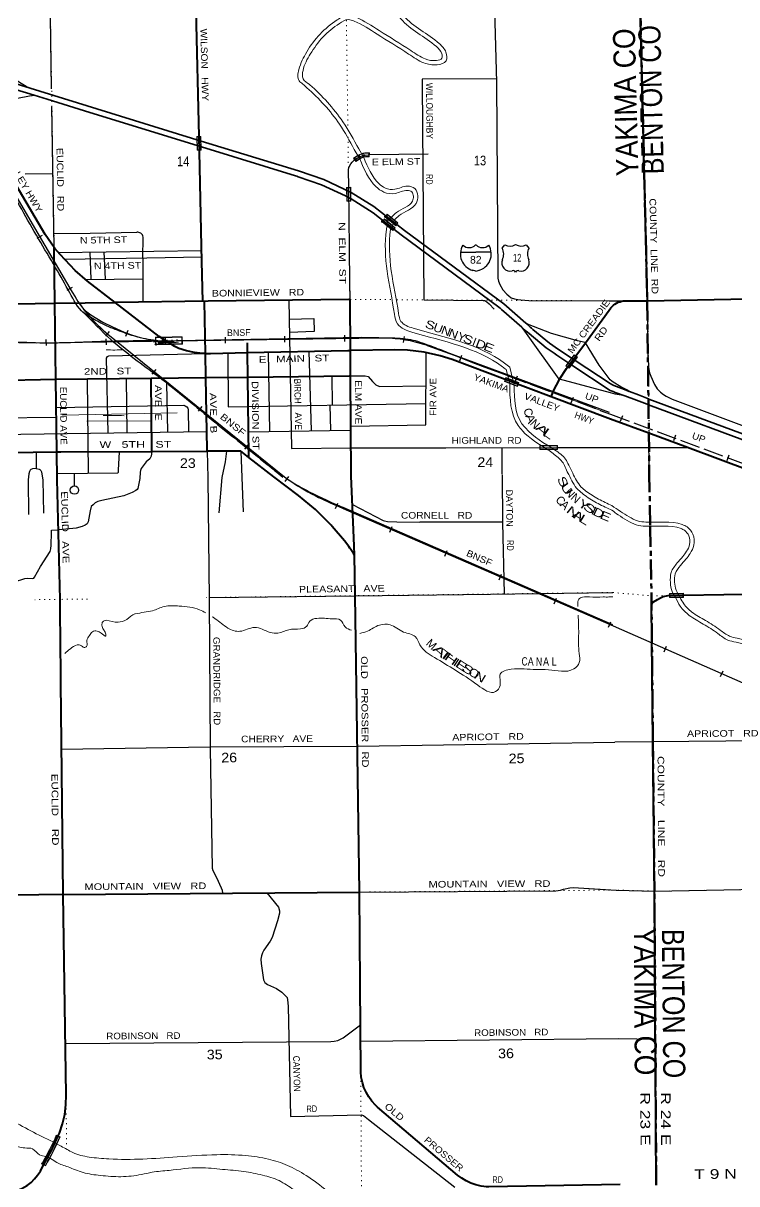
# Model space of a CAD drawing. Header units: feet. Extents: x 245918 to 509309, y -547785 to -360805.
# Drawn here: x 274726 to 287641, y -468911 to -447897 of the extents above; entities that cross this region are included whole.
import ezdxf
from ezdxf.enums import TextEntityAlignment as Align

# ---------------------------------------------------------------- set-up
doc = ezdxf.new("R2010")
doc.units = ezdxf.units.FT
doc.header["$LTSCALE"] = 60
doc.header["$PDMODE"] = 32
doc.header["$PDSIZE"] = 30
for name, pattern in [('DOTTED', [1.5, 0.3, -1.2]), ('LONG_DASH_SHORT_DASH', [9.9, 6, -1.2, 1.5, -1.2]), ('LONG_DASHED', [7.5, 6, -1.5])]:
    doc.linetypes.add(name, pattern=pattern)
for name, color, linetype, lineweight in [('11', 7, 'LONG_DASH_SHORT_DASH', 60), ('15', 7, 'Continuous', 25), ('16', 7, 'Continuous', 25), ('18', 7, 'Continuous', 35), ('19', 7, 'Continuous', 25), ('26', 7, 'Continuous', 40), ('27', 7, 'Continuous', 13), ('29', 7, 'Continuous', 25), ('31', 7, 'Continuous', 13), ('34', 7, 'Continuous', 25), ('39', 7, 'Continuous', 13), ('55', 7, 'Continuous', 13), ('6', 7, 'DOTTED', 25), ('61', 7, 'Continuous', 13), ('63', 7, 'Continuous', 25), ('7', 7, 'DOTTED', 13)]:
    doc.layers.add(name, color=color, linetype=linetype, lineweight=lineweight)
for name, color, linetype in [('12', 7, 'Continuous'), ('30', 7, 'Continuous'), ('41', 7, 'Continuous')]:
    doc.layers.add(name, color=color, linetype=linetype)

msp = doc.modelspace()

# ---------------------------------------------------------------- linework, layer by layer
at = {"layer": '11'}
for p, q in [((286057.54, -456029.27), (286075.09, -457015.96)), ((286123.49, -460907.1), (286098.34, -458442.73)), ((286150.22, -463610.69), (286123.49, -460907.1)), ((286182.96, -468936.2), (286150.22, -463610.69))]:
    msp.add_line(p, q, dxfattribs=at)
for points in [[(285694.49, -431225.23), (285746.6, -436894.27), (285810.76, -442237.88), (285894.37, -447581.66), (286020.23, -452920.98), (286057.54, -456029.27)], [(286075.1, -457015.96), (286097.32, -458265.19), (286098.34, -458442.73)]]:
    msp.add_lwpolyline(points, dxfattribs=at)
at = {"layer": '15'}
for p, q in [((282915.17, -451910.76), (282918.07, -451907.85)), ((282921.24, -451910.23), (282917.81, -451907.85)), ((282642.46, -452042.23), (282918.87, -452042.23)), ((282918.87, -452387.81), (282854.98, -452369.85)), ((282918.34, -452388.07), (282981.97, -452369.33))]:
    msp.add_line(p, q, dxfattribs=at)
msp.add_lwpolyline([(283194.23, -452042.23), (282918.34, -452042.23), (282918.87, -452042.23)], dxfattribs=at)
for centre, radius, start, end in [((282945.09, -452077.33), 306.13, 148.44436, 254.43377), ((282796.49, -451794.73), 165.66, 227.34234, 315.81173), ((283040.18, -451794.73), 165.66, 224.1882, 312.69405), ((282891.58, -452077.33), 306.13, 283.08087, 31.62482)]:
    msp.add_arc(centre, radius, start, end, dxfattribs=at)
at = {"layer": '16'}
for p, q in [((283393.86, -451967.77), (283445.17, -451909.01)), ((283636.93, -451903.04), (283636.65, -451903.24)), ((283829.02, -451908.92), (283880.41, -451967.77))]:
    msp.add_line(p, q, dxfattribs=at)
for centre, radius, start, end in [((283200.88, -452078.4), 222.05, 332.97043, 29.75871), ((283536.25, -451751.35), 182.07, 239.97227, 303.45418), ((283738.03, -451751.85), 181.52, 236.33975, 300.08743), ((283738.02, -451751.35), 182.07, 236.54582, 236.59441), ((284073.38, -452078.4), 222.05, 150.24129, 207.02957), ((283540.07, -452233.3), 151.42, 159.09177, 283.81923), ((283734.19, -452233.3), 151.42, 256.18077, 20.90823)]:
    msp.add_arc(centre, radius, start, end, dxfattribs=at)
for centre, major_axis, start_param, end_param in [((283595.41, -452432.12), (-19.56, 51.67), 4.95877769, 6.28318531), ((283678.86, -452432.12), (19.56, 51.67), 0, 1.32637542)]:
    msp.add_ellipse(centre, major_axis=major_axis, ratio=0.929097, start_param=start_param, end_param=end_param, dxfattribs=at)
at = {"layer": '18'}
for p, q in [((274926.94, -449202.45), (273532.39, -448772.27)), ((274852.95, -449074.98), (273535.01, -448668.43)), ((289228.95, -455989.68), (286043.21, -454804.96))]:
    msp.add_line(p, q, dxfattribs=at)
for points in [[(283822.45, -453330.45), (283423.09, -452977.84), (281627.44, -451651.94), (281489.18, -451541.23), (281072.27, -451216.81), (280659.71, -450962.47), (280164.56, -450728.79), (279705.96, -450572), (277950.12, -450030.37), (274852.95, -449074.98)], [(283753.51, -453402.8), (283385.86, -453078.18), (283361.49, -453056.66), (283335.86, -453037.74), (281564.12, -451729.49), (281436.25, -451628.16), (281060.6, -451330.72), (280660.01, -451076.97), (280557.51, -451021.05), (280127.3, -450821.59), (279701.48, -450676), (279679.71, -450668.56), (279651.48, -450659.85), (277951.69, -450135.51), (275932.12, -449512.52), (275162.47, -449275.1), (274926.94, -449202.45)], [(285352.23, -454544.45), (284657.02, -454085.98), (284386.58, -453907.62), (284361.81, -453891.28), (284336.58, -453873.5), (284193, -453772.32), (283880.71, -453514), (283855.11, -453492.99), (283830.71, -453470.97), (283753.51, -453402.8)], [(285350.73, -454423.44), (284714.97, -454004.4), (284417.14, -453807.98), (284252.62, -453692.03), (283950.68, -453442.28), (283925.86, -453421.75), (283900.68, -453399.52), (283822.45, -453330.45)], [(285694.7, -454563.55), (285608.2, -454531.09), (285415.39, -454455.36), (285381.15, -454439.13), (285350.73, -454423.44)], [(285616.46, -454645.16), (285440.61, -454581.58), (285400.97, -454565.35), (285352.23, -454544.45)], [(286043.21, -454804.96), (286018.84, -454795.9), (285827.96, -454721.62), (285616.46, -454645.16)], [(286042.14, -454697.71), (285862.89, -454627.92), (285700.05, -454565.6), (285694.7, -454563.55)], [(289506.48, -455986.2), (286051.28, -454701.27), (286042.14, -454697.71)]]:
    msp.add_lwpolyline(points, dxfattribs=at)
at = {"layer": '19'}
msp.add_line((285352.81, -454591.27), (284433.63, -454342.45), dxfattribs=at)
for points in [[(274852.95, -449074.98), (274832.35, -449065.21), (274779.47, -449040.12), (274656.16, -448968.39), (274541.03, -448884.16), (274435.33, -448788.35), (274340.22, -448682.02), (274256.75, -448566.34), (274185.83, -448442.56), (274176.37, -448424.85), (274146.61, -448377.61), (274112.09, -448333.74), (274073.16, -448293.71), (274030.26, -448257.98), (273983.87, -448226.92), (273934.48, -448200.89), (273882.64, -448180.16), (273853.92, -448172.03), (273810.92, -448161.86)], [(274144.85, -449399.31), (274155.97, -449394.36), (274275.66, -449341.06), (274411.85, -449296.8), (274434.79, -449290.87), (274842.86, -449213.14), (274891.38, -449206.97), (274926.94, -449202.45)], [(284433.63, -454342.45), (284427.9, -454340.9), (283833.53, -453514.11), (283775.7, -453433.67), (283753.51, -453402.8)], [(284902.62, -453684.01), (284898.5, -453677.3), (284760.22, -453648.32), (284287.07, -453515.33), (283855.4, -453343.56), (283822.45, -453330.45)], [(285349.9, -454355.93), (285150.4, -454087.99), (284902.62, -453684.01)], [(285694.7, -454563.55), (285651, -454537.85), (285545.13, -454478.8), (285402.33, -454397.21), (285378.9, -454380.08), (285349.9, -454355.93)], [(285616.46, -454645.16), (285547.94, -454633.42), (285440.61, -454612.23), (285352.81, -454591.27)]]:
    msp.add_lwpolyline(points, dxfattribs=at)
at = {"layer": '26'}
for p, q in [((286024.45, -452926.63), (291408.41, -452804.16)), ((274050.69, -452989.82), (275300.01, -452968.93)), ((275317.7, -454342.66), (275300.01, -452968.93)), ((277184.69, -453571.89), (276389.88, -452954.76)), ((278023.61, -453875.38), (278007.53, -452934.86)), ((284902.62, -453684.01), (285334.26, -453092.82)), ((278786.2, -453860.81), (278783.98, -453682.29)), ((278791.71, -454304.01), (278786.2, -453860.81)), ((280651.32, -454283.33), (280648.57, -453821.05)), ((284729.29, -453918.7), (284902.62, -453684.01)), ((278031.08, -454312.47), (278791.71, -454304.01)), ((280662.06, -456095.59), (280651.32, -454283.33)), ((284281.02, -454660.22), (283449.01, -454348.39)), ((285358.66, -455064.08), (284281.02, -454660.22)), ((286048.36, -455320.56), (285358.66, -455064.08)), ((275341.12, -456156.41), (275334.68, -455660.85)), ((279261.8, -456112.6), (278809.77, -455757.49)), ((286676.1, -458255.85), (291446.35, -458175.08)), ((275450.15, -463673.95), (280814, -463628.05))]:
    msp.add_line(p, q, dxfattribs=at)
for points in [[(277907.93, -449944.28), (277855.55, -447670.27), (277829.82, -442385.27), (277827.47, -440762.39)], [(286024.45, -452926.63), (285894.82, -447600.18), (285894.37, -447581.66)], [(275286.96, -451955.66), (275125.9, -451724.89), (273846.61, -449553.49)], [(277976.73, -452931.14), (277960.13, -452210.64), (277947.2, -451649.35), (277907.93, -449944.28)], [(275300.01, -452968.93), (275287.3, -451982.47), (275286.96, -451955.66)], [(276389.88, -452954.76), (275888.97, -452565.83), (275667.03, -452373.14), (275392.53, -452087.03), (275299.39, -451973.48), (275286.96, -451955.66)], [(275300.01, -452968.93), (275302.45, -452968.89), (276389.88, -452954.76)], [(280648.57, -453821.05), (280643.22, -452923.99), (280643.07, -452899.07), (280618.07, -452899.4), (278075.96, -452932.85), (276389.88, -452954.76)], [(285334.26, -453092.82), (285363.07, -453051.4), (285385.19, -453025.82), (285409.85, -453002.69), (285436.8, -452982.26), (285465.73, -452964.76), (285496.34, -452950.39), (285528.28, -452939.29), (285561.2, -452931.59), (285562.03, -452931.49), (285587.03, -452925.27), (285612.03, -452925.35), (286024.45, -452926.63)], [(278023.61, -453875.38), (277972.08, -453875.46), (277827.13, -453860.46), (277684.55, -453830.39), (277545.89, -453785.58), (277472.12, -453751.07), (277184.69, -453571.89)], [(277042.92, -454323.46), (278031.08, -454312.47), (278023.61, -453875.38)], [(278023.61, -453875.38), (278117.8, -453875.23), (278786.2, -453860.81)], [(278786.2, -453860.81), (280601.08, -453821.67), (280648.57, -453821.05)], [(283449.01, -454348.39), (282489.35, -453988.73), (282275.52, -453917.01), (281981.35, -453850.95), (281681.9, -453816), (281454.21, -453810.47), (280648.57, -453821.05)], [(284433.63, -454342.45), (284558.11, -454150.47), (284729.29, -453918.7)], [(278791.71, -454304.01), (280628.6, -454283.58), (280651.32, -454283.33)], [(278809.77, -455757.49), (278809.42, -455729.09), (278791.71, -454304.01)], [(274037.19, -455677.16), (274037.06, -455650.5), (274030.78, -454337.57), (274041.07, -454337.47), (274073.27, -454339.39), (274105.09, -454344.66), (274136.18, -454353.23), (274194.9, -454366.29), (275317.7, -454342.66)], [(274037.19, -455677.16), (275334.68, -455660.85), (275317.7, -454342.66)], [(275317.7, -454342.66), (275319.56, -454342.62), (277042.92, -454323.46)], [(277052.73, -455652.49), (277052.59, -455632.54), (277043.13, -454352.93), (277042.92, -454323.46)], [(278053.91, -455647.95), (278053.5, -455623.94), (278031.08, -454312.47)], [(284281.02, -454660.22), (284293.51, -454630.21), (284324.37, -454556.01), (284430.61, -454347.11), (284433.63, -454342.45)], [(287892.73, -456006.42), (286749.28, -455581.2), (286048.36, -455320.56)], [(275334.68, -455660.85), (275407.38, -455659.94), (277052.73, -455652.49), (278053.91, -455647.95)], [(278809.77, -455757.49), (278692.11, -455665.06), (278666.79, -455645.17), (278642.11, -455645.28), (278053.91, -455647.95)], [(275450.15, -463673.95), (275414.82, -460371.03), (275409.21, -459846.04), (275405.41, -459490.06), (275403.45, -459307.05), (275392.99, -458329.01), (275341.21, -456159.78)], [(280720.95, -457527.53), (280701.51, -457498.05), (280653.23, -457424.87), (280637.11, -457400.43), (280618.44, -457374.87), (280541.38, -457269.36), (280319.26, -457009.86), (280299.21, -456987.17), (280016.84, -456701.8), (279706.18, -456447.5), (279261.8, -456112.6)], [(280720.95, -457527.53), (280718, -457361.05), (280699.06, -456932.96), (280662.02, -456095.59)], [(275450.15, -463673.95), (270139.81, -463745.49), (264930, -463822.05), (264923.21, -463822.3), (264908.73, -463821.72), (264894.39, -463819.63), (264880.35, -463816.05), (264866.76, -463811.03), (264853.76, -463804.61), (264841.51, -463796.87), (264830.14, -463787.89), (264819.77, -463777.77), (264810.51, -463766.63), (264802.47, -463754.57), (264795.73, -463741.74), (264790.37, -463728.28), (264786.44, -463714.33), (264784, -463700.05), (264685.85, -458495.44), (264630.08, -456285.23)], [(280814, -463628.05), (280734, -458262.05), (280720.95, -457527.53)], [(286182.96, -468936.2), (286150.22, -463610.69), (286123.49, -460907.1), (286098.34, -458442.73), (286100.67, -458431.25), (286104.19, -458420.07), (286108.85, -458409.33), (286114.62, -458399.13), (286121.41, -458389.59), (286129.17, -458380.81), (286134.56, -458375.68), (286204.41, -458330.7), (286259.78, -458302.75), (286284.53, -458290.69), (286309.78, -458279.41), (286312.36, -458278.26), (286341.07, -458268.89), (286370.61, -458262.58), (286400.65, -458259.38), (286676.1, -458255.85)], [(275360.49, -468043.74), (275371.02, -468018.74), (275381.76, -467993.25), (275438.98, -467826.18), (275478.43, -467654.05), (275499.66, -467478.73), (275502.46, -467302.16), (275450.15, -463673.95)], [(285530.25, -468923.33), (283155.97, -468967.01), (283109.12, -468964.8), (283014.24, -468952.88), (282921.13, -468931.1), (282830.8, -468899.71), (282744.25, -468859.05), (282662.43, -468809.56), (282586.22, -468751.8), (281139.77, -467524.41), (281100.45, -467487.07), (281036.41, -467415.43), (280980.21, -467337.5), (280932.47, -467254.11), (280893.7, -467166.19), (280864.34, -467074.7), (280844.7, -466980.64), (280835, -466885.05), (280825, -465298.05), (280814, -463628.05)], [(266907.53, -469109.58), (270231.15, -469088.5), (272125.67, -469080.4), (274339, -469081.17), (274433.14, -469073.69), (274525.97, -469056.42), (274616.5, -469029.54), (274703.72, -468993.34), (274786.67, -468948.22), (274800.58, -468939.52), (274869.33, -468884.59), (274931.95, -468822.78), (274987.78, -468754.76), (275036.19, -468681.28), (275076.65, -468603.14), (275237.29, -468305.61), (275294.29, -468187.97), (275360.49, -468043.74)]]:
    msp.add_lwpolyline(points, dxfattribs=at)
at = {"layer": '29'}
for p, q in [((275237.18, -449086.58), (275219.64, -447773.94)), ((275286.98, -451957.47), (275242.57, -449405.66)), ((282055.56, -450266.74), (280993.31, -450279.46)), ((274763.92, -450622.67), (275263.63, -450615.62)), ((280631.1, -451973.33), (280616.8, -450866.12)), ((275286.32, -451707.63), (275940.16, -451696.91)), ((275940.21, -451696.91), (276781.53, -451683.12)), ((276891.11, -452147.99), (276894.59, -451768.55)), ((280639.23, -452602.85), (280631.1, -451973.35)), ((275363.49, -452051.62), (277955.56, -452012.05)), ((275933.94, -452042.91), (275948.47, -452534.52)), ((276185.85, -452039.06), (276211.07, -452532.4)), ((276891.11, -452147.99), (276894.17, -452948.21)), ((275853.79, -452535.29), (276892.56, -452526.87)), ((280643.08, -452900.63), (280639.25, -452604.28)), ((285332.17, -452924.47), (285587.03, -452925.27)), ((286034.65, -453948.07), (286024.45, -452926.63)), ((279161.39, -453852.72), (279186.02, -455289.15)), ((279895.76, -453836.88), (279940.99, -455277.34)), ((280314.61, -454287.07), (280319.12, -454808.82)), ((275883.01, -454336.36), (275902.14, -456045.09)), ((276606.79, -455307.92), (276594.21, -454328.45)), ((277316.81, -454417.41), (277337.45, -455297.37)), ((286469.12, -454705.4), (288115, -455320.05)), ((280273.65, -454809.6), (280287.25, -455271.93)), ((274034.15, -455043.06), (275326.53, -455028.09)), ((274035.6, -455345.06), (278047.74, -455287.11)), ((278804.03, -455295.12), (280640.21, -455266.41)), ((286056.71, -456029.28), (286048.36, -455320.56)), ((274958.24, -455665.58), (274961.56, -455958.41)), ((278053.91, -455647.95), (278065.73, -456127.08)), ((278666.79, -455645.17), (278680.97, -456119.63)), ((280660.66, -455586.47), (282017.81, -455584.51)), ((283387.7, -455582.54), (283388.21, -456062.24)), ((284396.58, -455581.09), (285365.05, -455579.7)), ((285365.05, -455579.7), (286749.28, -455581.2)), ((274818.66, -456167.52), (274823.64, -456790.72)), ((275080.2, -456162.89), (275095.71, -456765.93)), ((275648.53, -456047.16), (275646.28, -456156.12)), ((275646.28, -456156.12), (275647.54, -456274.08)), ((278318.84, -456124.02), (278267.47, -456764.87)), ((278680.97, -456119.63), (278704.69, -456742.22)), ((283401.26, -456932.76), (281904.08, -456932.33)), ((291454.82, -460862.45), (285431.07, -460912.6)), ((280831.48, -466327.2), (285497.51, -466278.62)), ((285497.51, -466278.62), (286166.69, -466290.28))]:
    msp.add_line(p, q, dxfattribs=at)
for points in [[(283253.24, -447669.01), (283293.48, -448964.58), (283318.24, -452510.78), (283327.22, -452569.06), (283353.14, -452630.37), (283404.03, -452725.45), (283480.39, -452804.84), (283513.39, -452833.13), (283558.67, -452867.01), (283617.07, -452889.72), (283678.33, -452899.15), (283730.19, -452908.58), (283876.28, -452918.02), (285332.17, -452924.47)], [(283291.61, -448904.53), (281945.23, -448912.19), (281946.57, -448990.19), (281975.75, -452908.59)], [(280616.8, -450866.12), (280614.4, -450544.1), (280620.29, -450516.99), (280628.54, -450496.95), (280655.63, -450446.26), (280680.38, -450414.43), (280725.15, -450369.63), (280771.1, -450337.81), (280807.62, -450316.59), (280840.61, -450302.44), (280878.31, -450290.65), (280917.19, -450283.58), (280993.31, -450279.46)], [(277958.93, -452134.94), (276965.24, -452150.25), (275473.43, -452173.23)], [(279533.75, -452913.67), (279584.51, -455596.49), (280660.66, -455586.47)], [(281975.75, -452908.59), (283050.8, -452916.47), (283080.96, -452920.38), (283116.3, -452941.6), (283162.02, -452978.71), (283251.8, -453075.29)], [(279540.24, -453256.58), (279988.12, -453243.93), (279994.54, -453479.22), (279544.79, -453497.23)], [(276266.22, -455312.84), (276231.15, -453961.87), (276254.79, -453931.91), (276278.36, -453917.76), (278022.16, -453880.04)], [(278429.34, -453868.51), (278433.29, -454840.95), (282013.52, -454779.96)], [(280656.66, -455191.42), (282011.69, -455167.38), (282017.79, -453875.71)], [(286034.65, -453948.07), (286044.59, -454129.56), (286062.93, -454229.19), (286083.9, -454289.5), (286154.66, -454441.58), (286201.83, -454517.62), (286262.11, -454580.54), (286314.53, -454622.5), (286364.32, -454651.34), (286469.12, -454705.4)], [(280651.32, -454283.33), (280913.57, -454280.86), (280969.49, -454294.48), (281047.19, -454387.25), (281106.8, -454445.9), (281172.87, -454475.27), (282015, -454465.8)], [(275327.13, -454852.41), (277632.14, -454811.35), (277659.26, -454823.14), (277685.18, -454844.36), (277704.03, -454865.58), (277712.28, -454898.59), (277719.73, -455291.85)], [(275339.73, -456049.67), (276438.68, -456040.73), (276451.54, -456023.25), (276453.87, -455992.48), (276468.55, -455655.14)], [(277052.73, -455652.49), (277044.19, -455737.95), (277015.41, -455781.68), (276954.34, -455840.66), (276862.74, -455961.94), (276848.6, -455994.95), (276841.39, -456028.49), (276834.14, -456141.9)], [(278407.42, -455646.35), (278384.36, -455841.89), (278318.84, -456124.02)], [(282017.81, -455584.51), (282373.8, -455584), (284396.58, -455581.09)], [(274961.56, -455958.41), (274892.14, -455966.66), (274864.45, -455977.27), (274849.98, -455992.2), (274842.07, -456012.64), (274831.02, -456054.51), (274818.66, -456167.52)], [(274961.56, -455958.41), (275012.91, -455971.38), (275029.41, -455979.63), (275042.27, -455993.13), (275057.68, -456020.89), (275065.46, -456060.78), (275080.2, -456162.89)], [(276834.14, -456141.9), (276801.12, -456319.04), (276787.14, -456340.97), (276763.73, -456360.14), (276695.62, -456396.34), (276546.25, -456457.42), (276148.64, -456541.4), (276078.34, -456558.2), (276028.16, -456583.83), (275993.2, -456615.7), (275958.9, -456649.72), (275936.27, -456723.26), (275902.33, -456927.2), (275884.65, -456959.64), (275850.59, -456986.26), (275795.25, -457010.75), (275683.25, -457041.26), (275369.18, -457070.48)], [(278065.73, -456127.08), (278091.35, -458323.62), (278109.35, -461034.06), (278147.68, -463193.38), (278158.43, -463238.95), (278223.53, -463364.26), (278309.6, -463554.98), (278326.85, -463594.68), (278333.87, -463649.27)], [(283392.42, -456072.82), (283401.35, -456937.02), (283428.24, -458230.45)], [(280684.92, -456613.19), (281240.4, -456899.62), (281265.95, -456908.93), (281317.41, -456918.29), (281490.5, -456927.65), (281904.08, -456932.33)], [(274228.43, -458415.57), (274247.19, -458170), (274262.71, -458136.29), (274281.87, -458117.12), (274311.67, -458095.82), (274356.32, -458073.05), (274569.91, -458008.95), (274757.54, -457951.11), (274799.1, -457944.62), (274895.71, -457951.67), (274920.43, -457944.62), (274933.2, -457927.58), (275041.64, -457734.58), (275217.05, -457463.29), (275229.06, -457413.26), (275233.85, -457345.34), (275237.51, -457117.76), (275239.1, -457077.82), (275369.18, -457070.48)], [(278091.15, -458293.87), (280737.31, -458262.82), (283186.33, -458233.57), (285397.55, -458205.02)], [(275422, -461042), (278106.97, -460998.16), (280784.01, -460984.28), (285431.07, -460912.6)], [(280814, -463628.05), (284366.37, -463604.05), (284448.24, -463592.35), (284505.19, -463576.36), (284619, -463552.56), (284679.11, -463548.6), (285461.07, -463594.69)], [(285464.26, -463593.31), (286150.22, -463610.69), (291471.12, -463512.66)], [(279137.95, -463642.39), (279344.43, -463903.5), (279366.95, -463970.55), (279366.95, -464012.08), (279326.95, -464149.2), (279230.72, -464451.85), (279196.62, -464519.82), (279084.14, -464680.68), (279056.19, -464728.71), (279039.15, -464784.08), (279028.52, -464841.58), (279034.6, -464924.71), (279077.47, -465216.41), (279102.18, -465263.33), (279145.59, -465299.46), (279311.6, -465376.93), (279405.27, -465441.09), (279487.28, -465518.81), (279501.05, -465536.92), (279511.7, -465579.51), (279519.12, -465694.13), (279561.79, -467691.73), (280849, -467660.38), (280886.74, -467674.04), (280974.02, -467744.91), (282538.57, -468974.16)], [(275489.03, -466370.71), (280292.68, -466336.8), (280354.59, -466328.09), (280418.45, -466315.32), (280518.24, -466268.58), (280829.63, -466033.18)]]:
    msp.add_lwpolyline(points, dxfattribs=at)
msp.add_circle((275652.79, -456350.21), 76.31, dxfattribs=at)
at = {"layer": '29', "linetype": 'DOTTED', "lineweight": 100}
msp.add_arc((280977.6, -450662.27), 385.03, 87.52746, 130.71445, dxfattribs=at)
at = {"layer": '29'}
msp.add_arc((276798.73, -451777.88), 96.31, 5.56115, 100.28892, dxfattribs=at)
at = {"layer": '31'}
for p, q in [((280994.32, -450242.55), (280990.41, -450317.53)), ((280745.08, -450402.58), (280705.22, -450339.04)), ((284075.44, -455618.1), (284075.44, -455543.1)), ((284075.78, -455543.09), (284396.03, -455543.09)), ((284395.94, -455542.66), (284395.94, -455617.66)), ((284396.03, -455618.09), (284075.78, -455618.09))]:
    msp.add_line(p, q, dxfattribs=at)
for points in [[(280705.22, -450339.04), (280787.89, -450285.35), (280812.34, -450271.86), (280845.03, -450259.41), (280872.72, -450252.34), (280911.6, -450244.67), (280939.78, -450242.28), (280994.32, -450242.55)], [(280716.18, -450341.46), (280792.01, -450292.22), (280815.71, -450279.14), (280847.45, -450267.05), (280874.49, -450260.15), (280912.72, -450252.6), (280940.1, -450250.28), (280985.89, -450250.51), (280982.82, -450309.49)], [(280982.82, -450309.49), (280947.89, -450309.32), (280918.73, -450311.59), (280889.11, -450317.65), (280860.69, -450325.51), (280838.02, -450334.88), (280809.65, -450351), (280747.53, -450391.44), (280716.18, -450341.46)], [(280745.07, -450402.58), (280813.81, -450357.84), (280841.54, -450342.08), (280863.29, -450333.09), (280890.98, -450325.43), (280919.85, -450319.53), (280948.18, -450317.32), (280990.41, -450317.53)]]:
    msp.add_lwpolyline(points, dxfattribs=at)
msp.add_lwpolyline([(284083.44, -455551.09), (284387.94, -455551.09), (284387.94, -455610.09), (284083.44, -455610.09)], close=True, dxfattribs=at)
at = {"layer": '31', "linetype": 'DOTTED', "lineweight": 100}
msp.add_arc((280966.5, -450642.52), 363.42, 85.88088, 131.61257, dxfattribs=at)
at = {"layer": '34'}
for p, q in [((274979.79, -451791.9), (275075.34, -451736.2)), ((275524.36, -452731.26), (275619.92, -452675.55)), ((276586.39, -453560.59), (276624.96, -453456.92)), ((275145.27, -453733.39), (275143.68, -453622.79)), ((276219.39, -453564.74), (276289.62, -453479.28)), ((276230.98, -453720.41), (276229.39, -453609.81)), ((280851.14, -453590.39), (277177.69, -453652.72)), ((277303.04, -453702.4), (277301.46, -453591.8)), ((278388.76, -453689.42), (278387.17, -453578.82)), ((279460.82, -453671.42), (279459.23, -453560.82)), ((280546.54, -453658.43), (280544.95, -453547.84)), ((281607.97, -453677.11), (281625.07, -453567.83)), ((285337.99, -454948), (282379.8, -453851.96)), ((285337.99, -454948), (282379.8, -453851.96)), ((282626.53, -454010.15), (282667.24, -453907.3)), ((277062.04, -454250.14), (277131.62, -454164.15)), ((277897.14, -454922.62), (277966.73, -454836.64)), ((278739.52, -455607.72), (278809.1, -455521.73)), ((279467.65, -456196.23), (279532.18, -456106.4)), ((280376.95, -456685.79), (280421.9, -456584.73)), ((280513.68, -456660.3), (285390.49, -458785.12)), ((281361.66, -457111.12), (281405.83, -457009.71)), ((282356.1, -457547.07), (282400.26, -457445.66)), ((283340.16, -457972.81), (283384.33, -457871.41)), ((284334.59, -458408.77), (284378.76, -458307.36)), ((285318.66, -458834.51), (285362.82, -458733.1)), ((286327.51, -459276.22), (286372.02, -459174.96)), ((287349.47, -459724.92), (287393.97, -459623.66))]:
    msp.add_line(p, q, dxfattribs=at)
at = {"layer": '34', "lineweight": 13}
for p, q in [((276259.92, -453528.8), (279442.25, -456104.25)), ((277120.56, -453718.89), (277117.93, -453584.13)), ((277128.39, -453710.69), (277126.07, -453591.93)), ((277596.81, -453582.75), (277599.13, -453701.5)), ((277607.23, -453706.34), (277604.68, -453575.83)), ((275439.62, -454992.52), (277514.22, -454948.88)), ((280568.71, -456707.41), (285385, -458805.05))]:
    msp.add_line(p, q, dxfattribs=at)
for points in [[(273580.58, -449308.8), (273808.23, -449695.62), (274199.93, -450361.18), (275016.75, -451749.08)], [(275016.75, -451749.08), (275611.5, -452769.33), (275663.99, -452852.59)], [(274805.01, -453680.36), (274968.52, -453682.42), (281219.16, -453592.66)], [(282860.5, -454042.4), (283078.24, -454124), (285353.17, -454976.61)], [(285394.39, -458807.18), (292048.31, -461731.74), (292299.08, -461841.85)]]:
    msp.add_lwpolyline(points, dxfattribs=at)
at = {"layer": '34'}
for points in [[(274200.87, -450360.63), (275017.69, -451748.53), (275612.44, -452768.76), (275664.91, -452852.01), (275666.23, -452854.09), (275691.7, -452894.41), (275717.85, -452933.88), (275744.76, -452973.27), (275772.36, -453011.82), (275800.52, -453050.12), (275829.18, -453087.78), (275858.79, -453125.14), (275889.08, -453161.67), (275919.72, -453197.78), (275951.29, -453233.59), (275983.17, -453268.6), (276015.77, -453303.14), (276049.27, -453337.02), (276082.9, -453370.3), (276117.26, -453403.11), (276152.51, -453435.25), (276187.91, -453466.8), (276223.8, -453497.71), (276260.61, -453527.95), (279453.77, -456109.87)], [(275829.37, -453088.04), (275949.63, -453174.5), (276166.98, -453308.86), (276340.02, -453396.13), (276554.6, -453491.71), (276687.49, -453538.81), (276844.61, -453587.29), (277117.35, -453646.59)], [(274649.45, -453676.82), (274745.54, -453678.93), (274805.02, -453679.27), (274968.51, -453681.32), (281219.14, -453591.57), (281226.42, -453591.51), (281272.87, -453592.34), (281319.65, -453593.84), (281366.1, -453596.35), (281412.64, -453599.46), (281458.92, -453603.32), (281505.46, -453608.11), (281551.66, -453613.92), (281597.68, -453620.24), (281643.96, -453627.48), (281689.74, -453635.4), (281727.93, -453642.8), (281772.67, -453652.79), (281816.93, -453663.75), (281861.01, -453675.47), (281905.25, -453687.77), (281949, -453701.04), (281992.33, -453715), (282035.81, -453729.55), (282058.08, -453737.6), (282189.11, -453784.38), (282525.59, -453908.68), (282860.89, -454041.38), (283078.62, -454122.97), (283476.69, -454272.08)], [(279454.58, -456110.27), (279510.77, -456150.63), (279570.52, -456191.52), (279631.02, -456231.39), (279692.34, -456270.83), (279754.3, -456308.69), (279816.67, -456345.29), (279879.85, -456381.46), (279943.68, -456416.04), (280007.9, -456449.37), (280073.2, -456481.94), (280129.13, -456508.71), (280282.41, -456581.15), (280436.5, -456649.67), (280569.14, -456706.41), (285404.32, -458810.14)], [(285405.05, -458810.67), (292048.75, -461730.74)]]:
    msp.add_lwpolyline(points, dxfattribs=at)
at = {"layer": '34', "lineweight": 13}
for centre, radius, start, end in [((277976.57, -451415.25), 2722.86, 211.86214, 230.91599), ((274825.02, -448172.13), 5508.26, 261.17182, 269.79182), ((278207.33, -496969.71), 43399.26, 90.79517, 91.43839), ((278207.33, -496969.71), 43391.26, 90.80618, 91.42789), ((281207.19, -456262.13), 2669.51, 78.75588, 89.74307), ((281171.69, -456202.17), 2618.03, 70.21883, 77.73816), ((278208.52, -496974.47), 43269.26, 90.79517, 91.4408), ((278208.52, -496974.47), 43277.26, 90.80681, 91.43016), ((275168.39, -473158.35), 20605.54, 68.08052, 70.46739), ((281897.85, -452743.86), 4160.72, 233.97882, 244.83584), ((284318.23, -447773.4), 9688.93, 244.37954, 247.23266)]:
    msp.add_arc(centre, radius, start, end, dxfattribs=at)
at = {"layer": '34', "linetype": 'DOTTED', "lineweight": 100}
msp.add_arc((278212.09, -496975.66), 43336.49, 90.79517, 91.44039, dxfattribs=at)
at = {"layer": '34', "lineweight": 13}
for centre, major_axis, ratio, start_param, end_param in [((276477.16, -434952.57), (8395.26, -16767.28), 0.999932, 5.85597244, 5.87565447), ((277429.41, -463261.62), (4295.89, -8575.35), 0.999932, 2.67465798, 2.70404346), ((276362.24, -448241.73), (2495.99, -4982.28), 0.999932, 5.79504372, 5.85146061), ((285051.72, -449982.3), (2042.28, -4077.04), 0.999932, 5.44732386, 5.49671018), ((283254.49, -454899.75), (306.3, -611.44), 0.999932, 2.20892181, 2.41278141), ((273408.14, -701226.77), (102930.88, -223702.45), 0.999928, 2.69755588, 2.69909157)]:
    msp.add_ellipse(centre, major_axis=major_axis, ratio=ratio, start_param=start_param, end_param=end_param, dxfattribs=at)
at = {"layer": '34'}
for points in [[(277141.56, -453649.17), (276291.78, -453657.88), (275029.32, -453687.85), (273759.08, -453575.53), (272058.93, -453227.97), (270618.85, -452999.48), (270073.37, -452978.3), (269146.08, -453042.19), (267998.06, -453086.82), (266685.8, -452981.1), (265053.99, -452650.8), (263304.08, -452013.13), (261868.69, -451202.99), (259693.12, -449716.31), (257610.85, -448318.72), (255825.51, -447103.88), (254391.66, -446105.22), (253534.79, -445556.53)], [(277177.69, -453652.72), (276801.96, -453581.24), (276512.14, -453486.61), (276195.83, -453358.23), (275947.61, -453224.97), (275818.25, -453138.36), (275569.23, -452780.46), (275312.98, -452324.38), (275003.78, -451800.78), (274399.09, -450731.32), (273831.49, -449741.62), (273290.65, -448809.75), (273145.52, -448584.93), (272858.72, -448251.57), (272316.32, -447676.75), (271448.7, -446742.98), (270562.85, -445795.41)], [(275812.06, -453124.39), (276317.45, -453627.47), (277169.61, -454290.64), (278192.19, -455120.15), (279141.8, -455884.39), (279423.31, -456115.51)], [(275812.13, -453124.54), (276317.52, -453627.59), (277169.69, -454290.72), (278192.28, -455120.18), (279141.9, -455884.37), (279423.4, -456115.48)], [(282379.76, -453847.95), (282073.66, -453733.46), (281741.64, -453631.33), (281354.39, -453600.1), (280849.14, -453590.42)], [(279608.47, -456219.7), (279903.39, -456379.56), (280516.37, -456665.87)], [(279608.57, -456219.67), (279903.49, -456379.52), (280516.47, -456665.8)]]:
    msp.add_spline(points, degree=3, dxfattribs=at)
msp.add_point((277128.39, -453710.69), dxfattribs=at)
at = {"layer": '39'}
for p, q in [((280717.52, -450182.41), (280817.62, -450353.9)), ((280798.36, -450172.13), (280889.73, -450328.62)), ((281444.81, -451461), (281377.83, -451624.69)), ((283466.99, -454169.79), (283531.03, -454423.62)), ((283530.73, -454124.34), (283613.78, -454454.59)), ((284599.22, -456070.43), (284588.83, -456047.66)), ((285356.56, -456702.63), (285378.94, -456711.44))]:
    msp.add_line(p, q, dxfattribs=at)
for points in [[(277865.96, -440607.82), (278031.47, -440632.8), (278529.74, -440628.1), (278620.46, -440644.63), (278694.13, -440719.84), (279206.31, -441501.98), (279274.15, -441702.1), (279226.45, -441845.85), (279046.01, -442096.61), (278980.59, -442260.81), (278984.5, -442482.18), (279079.75, -442641.55), (279396.85, -442960.09), (279530.04, -442991.98), (279942.22, -443004.89), (280091.5, -443151.24), (280190.16, -443276.34), (280344.68, -443378.31), (280497.32, -443373.62), (280827.06, -443156.48), (281074.24, -443043.45), (281281.9, -443082.09), (281340.14, -443193.8), (281233.97, -443326.5), (280375.25, -444084.34), (280261.43, -444239.32), (279765.98, -445085.41), (279720.43, -445237.18), (279787.17, -445374.91), (280185.99, -445883.26), (280297.44, -445935.66), (280426.47, -445959.57), (280651.43, -445953.61), (280724.64, -446002.66), (280747.11, -446137.14), (280753.51, -446271.9), (280853.26, -446572.1), (281019.43, -446764.45), (281265.68, -446826.57), (281571.79, -446750.76), (281707.79, -446714.16), (281884.24, -446805.68), (281964.43, -446908.95), (281881.52, -446992.93), (281630.21, -447100), (281359.32, -447235.59), (281277.04, -447355.79), (281404.23, -447502.53), (281615.83, -447764.54), (282257.69, -448266.62), (282377.02, -448423.56), (282379.72, -448576.5), (282218.25, -448649.79), (281978.52, -448615.74), (281702.39, -448455.5), (281131.36, -448095.11), (280717.25, -447858.78), (280608.27, -447832.51), (280448.73, -447901.73), (280153.64, -448146.45), (279922, -448456.48), (279790.56, -448750.67), (279793.3, -448905.62), (279902.16, -449001.96)], [(277866.74, -440683.79), (278026.19, -440707.85), (278523.31, -440703.16), (278583.56, -440714.14), (278635.41, -440767.07), (279138.34, -441535.09), (279195.04, -441702.35), (279158.88, -441811.35), (278979.75, -442060.29), (278905.34, -442247.06), (278909.86, -442503.49), (279020.1, -442687.93), (279358.7, -443028.08), (279520.03, -443066.7), (279910.62, -443078.94), (280035.58, -443201.44), (280138.76, -443332.28), (280323.22, -443454), (280520.84, -443447.93), (280863.49, -443222.29), (281083.85, -443121.53), (281232.28, -443149.14), (281251.03, -443185.12), (281179.47, -443274.57), (280319.58, -444033.44), (280198.68, -444198.06), (279696.73, -445055.26), (279640.2, -445243.6), (279723.19, -445414.87), (280137.97, -445943.56), (280274.27, -446007.64), (280420.57, -446034.75), (280629.53, -446029.22), (280656, -446046.95), (280672.4, -446145.13), (280679.08, -446285.76), (280786.78, -446609.87), (280978.14, -446831.38), (281265.51, -446903.88), (281590.55, -446823.38), (281699.13, -446794.16), (281835.1, -446864.68), (281864.88, -446903.03), (281838.53, -446929.72), (281598.7, -447031.9), (281308.39, -447177.21), (281182.46, -447361.18), (281346.7, -447550.67), (281562.87, -447818.33), (282203.85, -448319.73), (282302.46, -448449.42), (282303.86, -448528.57), (282207.16, -448572.46), (282003.53, -448543.54), (281741.24, -448391.33), (281169.98, -448030.8), (280745.18, -447788.36), (280601.44, -447753.72), (280409.08, -447837.18), (280098.9, -448094.41), (279856.93, -448418.27), (279715.28, -448735.31), (279718.89, -448939.92), (279786.08, -448999.39)], [(279786.08, -448999.39), (279860.74, -449065.46), (280451.39, -449726.47), (280717.52, -450182.41)], [(279902.16, -449001.96), (279913.74, -449012.21), (280512.35, -449682.13), (280798.36, -450172.13)], [(280817.62, -450353.9), (281110.83, -450856.25), (281253.65, -450954.7), (281456.81, -450979.81), (281677.39, -450925.33), (281757.61, -450951.77), (281789.92, -451029.85), (281769.85, -451118.13), (281481.32, -451323.33), (281386.65, -451412.77)], [(280889.55, -450328.36), (281167.17, -450803.99), (281281.09, -450882.52), (281452.27, -450903.68), (281680.36, -450847.34), (281813.76, -450891.31), (281868.34, -451023.21), (281836.64, -451162.66), (281529.04, -451381.43), (281444.81, -451461)], [(281311.34, -451565.25), (281301.16, -451629.3), (281446.14, -453165.34), (281497.62, -453339.03), (281621.28, -453438.21), (281757.7, -453488.38), (283399.78, -454117.55), (283466.99, -454169.79)], [(281386.65, -451412.77), (281326.55, -451469.55), (281311.13, -451566.39)], [(281377.83, -451624.69), (281376.72, -451631.7), (281520.12, -453151.02), (281562.86, -453295.21), (281658.66, -453372.04), (281784.06, -453418.16), (283437.01, -454051.5), (283530.73, -454124.34)], [(283531.03, -454423.62), (283683.97, -455182.13), (283763.17, -455279.06), (284222.96, -455619.78)], [(283613.78, -454454.59), (283753.81, -455149.08), (283815.43, -455224.49), (284344.36, -455619.78)], [(284222.96, -455619.78), (284405.45, -455759.17), (284481.54, -455836.19), (284532.15, -455933.27), (284588.83, -456047.66)], [(284344.36, -455619.78), (284454.85, -455702.46), (284542.83, -455791.51), (284598.99, -455899.23), (284672.61, -456046.45)], [(284599.22, -456070.43), (284769.38, -456344.43), (284866.95, -456428.23), (285100.21, -456579.58), (285356.56, -456702.63)], [(284672.61, -456046.45), (284827, -456295.05), (284912, -456368.05), (285137, -456514.05), (285379.01, -456630.33)], [(285378.94, -456711.44), (285494.79, -456798.93), (285658.14, -456899.35), (285822.48, -456979.6), (285989.59, -457005.29), (286632.45, -457048), (286692.78, -457077.88), (286773.15, -457177.52), (286788.01, -457335.81), (286731.87, -457459.29), (286662.24, -457553.52), (286562.45, -457670.55), (286453.98, -457843.81), (286440.32, -458020.97), (286473.19, -458188.88), (286530.29, -458292.91)], [(285379.01, -456630.33), (285535.36, -456735.83), (285694.32, -456833.55), (285845.15, -456907.2), (285997.79, -456930.67), (286652.33, -456974.16), (286740.82, -457017.97), (286845.71, -457148.02), (286864.55, -457348.68), (286796.88, -457497.51), (286721.01, -457600.19), (286623.1, -457715.02), (286527.34, -457867.97), (286515.88, -458016.57), (286544.55, -458162.99), (286616.43, -458293.74)], [(284767.35, -458456.02), (284766.4, -458424.05), (284781.52, -458327.5), (284851.4, -458288.64), (284975.84, -458285.37), (285221.97, -458286.04), (285326.81, -458286.04), (285398.06, -458283.38)], [(286529.84, -458291.91), (286619.36, -458454.74), (286782.02, -458618.3), (287034.37, -458776.16), (287299.37, -458947.31), (287480.53, -459065.62), (287628.45, -459104.14), (288013.13, -459210.64), (288297.17, -459294.21), (288425.57, -459351.27), (288552.12, -459435.51), (288668.82, -459575.18), (288768.72, -459736.09), (288922.47, -459873.15), (289070.69, -459952.32)], [(286616.43, -458293.74), (286679.99, -458409.35), (286829.11, -458559.29), (287074.6, -458712.86), (287340.22, -458884.41), (287511.28, -458996.13), (287647.91, -459031.7), (288033.72, -459138.52), (288323.1, -459223.66), (288461.84, -459285.32), (288602.71, -459379.09), (288729.76, -459531.14), (288826.72, -459687.32), (288965.7, -459811.21), (289078.92, -459875.86)], [(276754.7, -458592.32), (276914.17, -458561.92), (277068.48, -458534.25), (277278.53, -458457.82), (277551.49, -458451.04), (277917.52, -458517.61), (278032.81, -458573.63)], [(276230.33, -458708.31), (276165.54, -458736.96), (276151.06, -458797.52), (276179.19, -458877.02), (276216.98, -458942.24), (276220.38, -458996.3), (276177.62, -458971.33), (276134.7, -458940.35), (276063.52, -458902.06), (275979.65, -458916.27), (275923.24, -458983.91), (275879.42, -459073.29), (275872.15, -459179.78), (275826.52, -459199.02), (275769.42, -459162.38), (275705.02, -459154.01), (275580.47, -459223.41), (275478.45, -459306.25)], [(276229.16, -458706.45), (276442.15, -458741.42), (276602.26, -458691.6), (276747.86, -458593.73), (276754.7, -458592.32)], [(278149.11, -458645.18), (278202.17, -458679.39), (278428.67, -458847.78), (278646.07, -458907.83), (278914.39, -458836.83), (279196.33, -458926.35), (279336.98, -458938.98), (279531.12, -458878.77), (279747.78, -458862.52), (279857.73, -458815.22), (279911.07, -458726.32), (280043.04, -458672.77), (280316.14, -458680.04), (280468.96, -458704.59), (280552.46, -458826.24), (280669.2, -458889.66)], [(280820.4, -458944.13), (280958.75, -458904.46), (281172.48, -458793.85), (281367.17, -458789.87), (281609.35, -458919.95), (281822.98, -459004.13), (281906.74, -459151.88), (282167.95, -459380.17), (282951.79, -459880.28), (283276.18, -459999.49), (283357.38, -459886.21), (283361.39, -459681.34), (283555.28, -459595.03), (284010.84, -459598.82), (284231.37, -459602.44), (284689.5, -459589.55), (284790.75, -459474.06), (284788.13, -459309.5), (284779.51, -458942.01), (284771.87, -458615.08)], [(254196.49, -462923.85), (254208, -462924.05), (254356, -462954.05), (254473, -462995.05), (254562, -463005.05), (254744, -463148.05), (254841, -463271.05), (255066, -463462.05), (255280, -463553.05), (255492, -463512.05), (255586, -463417.05), (255660, -463195.05), (255723, -462925.05), (255750, -462768.05), (255841, -462617.05), (256425, -461775.05), (256672, -461482.05), (256998, -461161.05), (257271, -460947.05), (257585, -460830.05), (257760, -460818.05), (258371, -460907.05), (258863, -460987.05), (259270, -461049.05), (259650, -461178.05), (260124, -461371.05), (260830, -461766.05), (261325, -462034.05), (261925, -462429.05), (262139, -462567.05), (262446, -462804.05), (262758, -463080.05), (263065, -463290.05), (263365, -463553.05), (263485, -463706.05), (263607, -463872.05), (263773, -464045.05), (264188, -464391.05), (264483, -464619.05), (264816, -464801.05), (265167, -464962.05), (265421, -465050.05), (265614, -465119.05), (265799, -465179.05), (265995, -465262.05), (266150, -465291.05), (267226, -465345.05), (267610, -465339.05), (267949, -465274.05), (268407, -465183.05), (268843, -465121.05), (269232, -465123.05), (269506, -465187.05), (269834, -465262.05), (270188, -465309.05), (270487, -465374.05), (270854, -465499.05), (271150, -465643.05), (271357, -465804.05), (271538, -465919.05), (271700, -465972.05), (271871, -466006.05), (272102, -466075.05), (272276, -466216.05), (272464, -466322.05), (272641, -466341.05), (272795, -466277.05), (272937, -466241.05), (273118, -466266.05), (273391, -466295.05), (273552, -466352.05), (273670, -466478.05), (273798, -466702.05), (273913, -466960.05), (273995, -467140.05), (274070, -467344.05), (274238, -467562.05), (274473, -467732.05), (275265.67, -468152.89)], [(254205.1, -463343.95), (254300, -463359.05), (254490, -463454.05), (254773, -463654.05), (255029, -463792.05), (255331, -463886.05), (255429, -463884.05), (255625, -463732.05), (255805, -463453.05), (255970, -463148.05), (256064, -462838.05), (256224, -462589.05), (256482, -462295.05), (256905, -461974.05), (257328, -461706.05), (257602, -461559.05), (258207, -461403.05), (258555, -461329.05), (258929, -461348.05), (259283, -461437.05), (259547, -461565.05), (260290, -461974.05), (260462, -462085.05), (260648, -462194.05), (261686, -462913.05), (261921, -463110.05), (262117, -463263.05), (262398, -463469.05), (262724, -463737.05), (262904, -463903.05), (263413, -464390.05), (263775, -464740.05), (264079, -465005.05), (264469, -465240.05), (264856, -465442.05), (265413, -465551.05), (265637, -465599.05), (265976, -465650.05), (266225, -465632.05), (266740, -465703.05), (267153, -465701.05), (267865, -465753.05), (268268, -465763.05), (268493, -465743.05), (268968, -465676.05), (269221, -465704.05), (269877, -465810.05), (270195, -465867.05), (270352, -465944.05), (270735, -466150.05), (271068, -466315.05), (271294, -466384.05), (271769, -466540.05), (271890, -466611.05), (271963, -466673.05), (272052, -466690.05), (272118, -466744.05), (272171, -466842.05), (272345, -466920.05), (272492, -466951.05), (272672, -466955.05), (272831, -466972.05), (272998, -467011.05), (273232, -467095.05), (273520, -467217.05), (273646, -467332.05), (273716, -467558.05), (273807, -467789.05), (273989, -467932.05), (274196, -468018.05), (274273, -468084.05), (274525, -468202.05), (274757, -468262.05), (274893, -468277.05), (275023, -468388.05), (275133.41, -468414.64)], [(275265.67, -468152.89), (275411, -468230.05), (275519.77, -468289.01)], [(275519.77, -468289.01), (275625, -468346.05), (275919, -468426.05), (276276, -468461.05), (277511, -468425.05), (278231, -468384.05), (278755, -468399.05), (279164, -468464.05), (279510, -468577.05), (279845, -468759.05), (280227, -469040.05), (280536, -469265.05), (280835, -469374.05), (281236, -469411.05), (281654, -469451.05), (281870, -469495.05), (282059, -469598.05), (282401, -469836.05), (282771, -470104.05)], [(275133.41, -468414.64), (275220, -468451.05), (275335, -468524.05), (275537, -468606.05), (275809, -468706.05), (276125, -468760.05), (276496, -468782.05), (276867, -468742.05), (277060, -468702.05), (277369, -468667.05), (277926, -468620.05), (278336, -468650.05), (278718, -468687.05), (279060, -468754.05), (279356, -468854.05), (279623, -469018.05), (279992, -469262.05), (280444, -469511.05), (280849, -469639.05), (281230, -469748.05), (281731, -469959.05)]]:
    msp.add_spline(points, degree=3, dxfattribs=at)
at = {"layer": '55'}
for p, q in [((277943.1, -449945.85), (277948.68, -450195.79)), ((277948.68, -450195.79), (277873.7, -450197.46)), ((280655.34, -450868.69), (280656.52, -451118.69)), ((280656.52, -451118.69), (280581.52, -451119.04)), ((284609.43, -454144.08), (284549.26, -454099.31)), ((284758.66, -453943.5), (284609.43, -454144.08))]:
    msp.add_line(p, q, dxfattribs=at)
for points in [[(277873.7, -450197.46), (277868.12, -449947.52), (277943.1, -449945.85)], [(280581.52, -451119.04), (280580.34, -450869.05), (280655.34, -450868.69)], [(284549.26, -454099.31), (284698.48, -453898.73), (284758.66, -453943.5)]]:
    msp.add_lwpolyline(points, dxfattribs=at)
for points in [[(277935.28, -449954.02), (277876.29, -449955.33), (277881.51, -450189.28), (277940.5, -450187.97)], [(280588.37, -450877), (280647.38, -450876.72), (280648.48, -451110.73), (280589.47, -451111)], [(281315.78, -451354.99), (281508.86, -451513.8), (281467.57, -451564), (281274.49, -451405.19)], [(281285.74, -451404.09), (281466.47, -451552.74), (281497.6, -451514.89), (281316.87, -451366.24)], [(281262.32, -451440.48), (281455.4, -451599.29), (281414.11, -451649.49), (281221.03, -451490.68)], [(281232.28, -451489.58), (281263.41, -451451.73), (281444.14, -451600.38), (281413.01, -451638.23)], [(284560.44, -454097.66), (284700.12, -453909.91), (284747.47, -453945.14), (284607.78, -454132.89)]]:
    msp.add_lwpolyline(points, close=True, dxfattribs=at)
for centre, major_axis, start_param, end_param in [((274834.59, -450043.61), (1381.02, -2756.45), 1.05948588, 1.13829186), ((280474.64, -452694.01), (674.44, -1346.26), 1.97130042, 2.09762328)]:
    msp.add_ellipse(centre, major_axis=major_axis, ratio=0.999932, start_param=start_param, end_param=end_param, dxfattribs=at)
for p in [(281224.21, -451486.82), (281277.67, -451401.33)]:
    msp.add_point(p, dxfattribs=at)
at = {"layer": '6'}
msp.add_lwpolyline([(285778.51, -439651.54), (285808.5, -442242.14), (285894.37, -447581.66), (286024.45, -452926.63), (286057.54, -456029.27)], dxfattribs=at)
at = {"layer": '61'}
for p, q in [((283463.72, -454313.94), (283697.57, -454402.35)), ((283697.57, -454402.35), (283671.05, -454472.5)), ((275880.7, -455103.04), (277036.8, -455094.75)), ((286425.28, -458297.56), (286424.08, -458222.57)), ((286675.25, -458293.51), (286425.28, -458297.56)), ((275325.82, -468029.81), (275394.22, -468060.56)), ((275329.66, -468040.31), (275384.57, -468064.99)), ((275127.94, -468585.82), (275062.84, -468548.6)), ((275127.04, -468576.08), (275074.75, -468546.19))]:
    msp.add_line(p, q, dxfattribs=at)
for points in [[(283671.05, -454472.5), (283437.2, -454384.1), (283463.72, -454313.94)], [(286424.08, -458222.57), (286674.04, -458218.52), (286675.25, -458293.51)]]:
    msp.add_lwpolyline(points, dxfattribs=at)
for points in [[(283447.51, -454379.44), (283468.37, -454324.25), (283687.25, -454407), (283666.39, -454462.18)], [(286433.14, -458289.43), (286432.2, -458230.43), (286666.17, -458226.64), (286667.12, -458285.64)]]:
    msp.add_lwpolyline(points, close=True, dxfattribs=at)
for centre, radius, start, end in [((270158.4, -465751.62), 5647.09, 330.32183, 336.21218), ((270158.4, -465751.62), 5655.09, 330.3851, 336.1269), ((270159.31, -465752.52), 5714.09, 330.38692, 336.12794), ((270159.31, -465752.52), 5722.09, 330.32091, 336.21218)]:
    msp.add_arc(centre, radius, start, end, dxfattribs=at)
for centre, major_axis, ratio, start_param, end_param in [((277592.57, -458729.25), (2277.17, -4545.28), 0.999932, 2.70490197, 2.77783738), ((271537.29, -466520.79), (3558.31, -2046.04), 0.999946, 6.27390103, 6.4262882)]:
    msp.add_ellipse(centre, major_axis=major_axis, ratio=ratio, start_param=start_param, end_param=end_param, dxfattribs=at)
msp.add_point((275074.75, -468546.19), dxfattribs=at)
at = {"layer": '63', "linetype": 'LONG_DASHED'}
for p, q in [((283485.28, -454275.29), (285356.78, -454976.31)), ((285357.58, -454976.77), (288122.93, -456003.28))]:
    msp.add_line(p, q, dxfattribs=at)
at = {"layer": '63'}
for p, q in [((283630.91, -454388.27), (283669.73, -454284.69)), ((284646.72, -454771.77), (284685.54, -454668.19)), ((285537.77, -455100.97), (285576.59, -454997.39)), ((286499.05, -455452.12), (286537.87, -455348.54)), ((287464.72, -455816.44), (287503.54, -455712.86))]:
    msp.add_line(p, q, dxfattribs=at)
at = {"layer": '7'}
for p, q in [((280576.68, -447840.27), (280602.41, -449801.33)), ((280604.44, -449956), (280616.41, -450868.4)), ((280642.95, -452898.39), (281404.55, -452902.63)), ((281489.15, -452903.1), (285124.76, -452923.31)), ((285282.18, -452924.19), (285332.17, -452924.47)), ((275341.23, -456165.76), (275341.12, -456156.41)), ((280662.06, -456095.59), (280717.45, -457315.53)), ((280717.93, -457324.97), (280720.7, -457380.32))]:
    msp.add_line(p, q, dxfattribs=at)
for points in [[(275341.21, -456159.78), (275304.18, -453010.82), (275220.59, -447806.73), (275156.5, -442484.75), (275158, -440191.63)], [(280619.75, -451122.35), (280643.08, -452900.63), (280662.02, -456095.59)], [(285332.17, -452924.47), (286024.45, -452926.63), (291408.41, -452804.16), (296697.41, -452795.54), (302033.55, -452701.85), (307339.18, -452405.46), (307348.35, -452405.36)], [(280641.81, -452899.1), (273948.21, -452984.2), (273573.42, -452991.59)], [(275341.21, -456159.78), (275395.02, -458329.13), (275416.81, -460371.01)], [(280720.7, -457380.32), (280726.98, -457505.53), (280762.62, -460943.94), (280816.47, -463627.69), (280847.91, -468995.97)], [(286677.41, -458255.42), (291446.35, -458175.08), (296753.37, -458121.27), (302072.73, -458143.7), (307396, -458140.01), (312726.31, -457881.35), (316151.23, -457904.4)], [(285397.55, -458205.02), (280742.39, -458262.6), (278035.72, -458296.2)], [(285397.55, -458205.02), (286097.32, -458265.19), (286418.51, -458259.78)], [(275892.38, -458322.81), (275392.99, -458329.01), (274935.91, -458334.98)], [(275416.81, -460371.01), (275452.07, -463675.71), (275513.38, -468258.32)], [(303687.03, -463416.26), (302141.44, -463424.9), (296804.31, -463478.83), (291471.12, -463512.66), (286224.53, -463613.18), (285464.26, -463593.31)], [(263586.01, -463834.44), (264786.94, -463824.21), (270139.81, -463745.49), (275450.15, -463673.95), (280816.75, -463628.68), (285464.26, -463593.31)]]:
    msp.add_lwpolyline(points, dxfattribs=at)

# ---------------------------------------------------------------- texts
at = {"layer": '12'}
for s, rotation, width, p in [('BENTON CO', 91.394, 0.85, (286322.27, -450628.86)), ('YAKIMA CO', 91.394, 0.9, (285861.58, -450661.2)), ('YAKIMA CO', 270.352, 0.9, (285778.53, -464273.9)), ('BENTON CO', 270.566, 0.85, (286284.78, -464298.24))]:
    msp.add_text(s, height=400, rotation=rotation, dxfattribs=dict(at, width=width)).set_placement(p)
at = {"layer": '15'}
msp.add_text('82', height=140, dxfattribs=at).set_placement((282917.98, -452250.34), align=Align.CENTER)
at = {"layer": '16', "width": 0.6}
msp.add_text('12', height=140, dxfattribs=at).set_placement((283666.83, -452213.55), align=Align.CENTER)
at = {"layer": '27'}
for s, rotation, width, p in [('WILSON   HWY', 271.32, 1.15, (277933.09, -447996.59)), ('YAKIMA VALLEY HWY', 300.505, 1.15, (274001.77, -449678.95)), ('COUNTY  LINE  RD', 271.394, 1.2, (286059.94, -451069.58)), ('BONNIEVIEW   RD', 0.744, 1.2, (278141.34, -452847.31)), ('MC CREADIE', 53.553, 1.15, (284664.95, -453888.89)), ('RD', 53.553, 1.2, (285150.56, -453668.11)), ('E   MAIN   ST', 1.236, 1.3, (278991.69, -454044.39)), ('2ND   ST', 0.637, 1.3, (275825.71, -454263.48)), ('YAKIMA', 339.455, 1.1, (282865.47, -454352.15)), ('EUCLID AVE', 270.672, 1.1, (275390.28, -454480.15)), ('AVE  E', 270.423, 1.25, (277110.12, -454448.29)), ('DIVISION  ST', 270.712, 1.25, (278863.13, -454375.71)), ('ELM AVE', 270.341, 1.15, (280730.82, -454361.5)), ('AVE   B', 270.979, 1.3, (278102.84, -454591.9)), ('VALLEY', 339.455, 1.1, (283782.42, -454697.99)), ('HWY', 339.455, 0.95, (284692.8, -455039.13)), ('W   5TH   ST', 0.26, 1.4, (276107.73, -455586.76)), ('EUCLID   AVE', 271.367, 1.25, (275411.4, -456372.89)), ('OLD   PROSSER   RD', 270.594, 1.25, (280839.1, -459357.32)), ('COUNTY    LINE    RD', 270.352, 1.35, (286206.31, -461166)), ('EUCLID    RD', 270.613, 1.3, (275236.76, -461488.05)), ('MOUNTAIN   VIEW   RD', 0.49, 1.25, (275834.43, -463593.1)), ('OLD', 319.684, 1.2, (281254.36, -467527.04)), ('PROSSER', 319.684, 1.1, (281970.75, -468137.67)), ('RD', 1.109, 0.8, (283219.6, -468897.55))]:
    msp.add_text(s, height=120, rotation=rotation, dxfattribs=dict(at, width=width)).set_placement(p)
at = {"layer": '30'}
for s, rotation, width, p in [('WILLOUGHBY', 270.427, 0.95, (282017.49, -448977.47)), ('EUCLID   RD', 270.92, 1.2, (275328.34, -450156.41)), ('E ELM ST', 0.686, 1.2, (281036.16, -450470.26)), ('RD', 270.427, 0.8, (282018.68, -450628.17)), ('N  ELM  ST', 270.752, 1.35, (280434.69, -451500.21)), ('N 5TH ST', 0.939, 1.2, (275753.68, -451889.03)), ('N 4TH ST', 0.883, 1.2, (276007.3, -452351.76)), ('BIRCH', 271.084, 0.9, (279629.48, -454335.78)), ('FIR AVE', 89.729, 1.1, (282202.45, -455007.67)), ('HIGHLAND  RD', 0.083, 1.1, (282479.58, -455511)), ('CORNELL   RD', 359.984, 1.15, (281562.94, -456867.23)), ('RD', 271.191, 0.8, (283480.79, -457257.78)), ('PLEASANT   AVE', 0.72, 1.2, (279718.25, -458206.9)), ('GRANDRIDGE   RD', 270.38, 1.1, (278165.9, -459009.21)), ('CHERRY   AVE', 0.297, 1.15, (278669.59, -460917.66)), ('APRICOT   RD', 0.884, 1.2, (282491.93, -460887.93)), ('APRICOT   RD', 0.477, 1.2, (286740.65, -460821.69)), ('MOUNTAIN   VIEW   RD', 0.387, 1.25, (282062.4, -463548.52)), ('ROBINSON   RD', 0.404, 1.1, (276230.01, -466295.48)), ('ROBINSON   RD', 0.597, 1.1, (282887.81, -466235.79)), ('CANYON', 271.224, 0.95, (279611.05, -466592.8)), ('RD', 1.395, 0.8, (279855.72, -467614.55))]:
    msp.add_text(s, height=120, rotation=rotation, dxfattribs=dict(at, width=width)).set_placement(p)
for s, rotation, p in [('AVE', 271.084, (279642.71, -454944.04)), ('DAYTON', 270.592, (283463.98, -456342.81))]:
    msp.add_text(s, height=120, rotation=rotation, dxfattribs=at).set_placement(p)
at = {"layer": '34'}
msp.add_text('BNSF', height=120, rotation=0.823, dxfattribs=at).set_placement((278415.02, -453561.83))
for rotation, width, p in [(321.017, 1.25, (278277.7, -455043.99)), (336.465, 1.15, (282734.67, -457536.38))]:
    msp.add_text('BNSF', height=120, rotation=rotation, dxfattribs=dict(at, width=width)).set_placement(p)
at = {"layer": '41'}
for s, rotation, width, p in [('S', 339.26, 1.3, (282066.98, -453430.77)), ('U', 339.26, 1.15, (282210.83, -453489.62)), ('N', 339.26, 1.15, (282353.69, -453539.47)), ('N', 339.26, 1.15, (282487.19, -453590.36)), ('Y', 339.26, 1.1, (282637.15, -453648.81)), ('S', 338.968, 1.3, (282753.61, -453693.36)), ('D', 338.811, 1.25, (282983.98, -453781.59)), ('E', 338.811, 1.4, (283129.01, -453837.81)), ('A', 291.449, 1.25, (283839.88, -455083.97)), ('A', 320.088, 1.75, (284073.31, -455315.41)), ('L', 325.241, 1.7, (284189.09, -455390.32)), ('S', 297.446, 1.45, (284427.34, -456232.79)), ('U', 304.237, 1.5, (284501.85, -456369.65)), ('Y', 322.003, 1.55, (284828.18, -456679.87)), ('S', 327.653, 1.6, (284933.75, -456739.33)), ('N', 320.907, 1.6, (284631.37, -456811.4)), ('A', 327.367, 1.5, (284729.62, -456879.25)), ('L', 328.54, 1.6, (284844.27, -456952.07)), ('I', 332.992, 1.15, (285023.6, -456789.82)), ('D', 334.29, 1.35, (285108.87, -456832.84)), ('E', 337.769, 1.45, (285236.65, -456892.14)), ('A', 318.683, 1.8, (282211.01, -459320.05)), ('T', 322.389, 1.95, (282327.75, -459404.89)), ('H', 325.22, 1.6, (282429.53, -459469.48)), ('I', 327.024, 1.35, (282526.25, -459534.65)), ('E', 327.024, 1.7, (282624, -459593.32)), ('S', 328.286, 1.6, (282734.99, -459660.98)), ('C', 359.708, 0.75, (283800.59, -459526.35)), ('A', 359.339, 0.8, (283910.97, -459527.76)), ('N', 359.064, 0.8, (284060.86, -459531.41)), ('A', 359.055, 0.8, (284188.37, -459530.28)), ('L', 359.402, 0.8, (284334.84, -459528.51)), ('O', 328.929, 1.25, (282847.71, -459729.57)), ('N', 328.929, 1.4, (282957.15, -459796.66))]:
    msp.add_text(s, height=150, rotation=rotation, dxfattribs=dict(at, width=width)).set_placement(p, align=Align.CENTER)
for s, rotation, p in [('I', 338.811, (282866.26, -453736.44)), ('C', 285.327, (283797.45, -454959.21)), ('N', 314.264, (283937.55, -455206.39)), ('N', 312.508, (284569.35, -456451.15)), ('N', 318.834, (284676.86, -456554.05)), ('C', 312.508, (284397.48, -456589.78)), ('A', 316.995, (284478.61, -456674.99)), ('M', 317.688, (282065.46, -459197.99))]:
    msp.add_text(s, height=150, rotation=rotation, dxfattribs=at).set_placement(p, align=Align.CENTER)
at = {"layer": '6', "width": 1.35}
for s, rotation, p in [('R 23 E', 270.352, (285894.19, -467256.08)), ('R 24 E', 270.352, (286266.48, -467253.57)), ('T 9 N', 0.807, (286871.41, -468826.53))]:
    msp.add_text(s, height=175, rotation=rotation, dxfattribs=at).set_placement(p)
at = {"layer": '63', "width": 1.1}
for rotation, p in [(339.455, (284882.61, -454692.28)), (339.602, (286817.88, -455413.11))]:
    msp.add_text('UP', height=120, rotation=rotation, dxfattribs=at).set_placement(p)
at = {"layer": '7'}
for s, width, p in [('14', 0.85, (277510.53, -450485.63)), ('13', 0.85, (282882.99, -450471.27)), ('23', 1.1, (277562.32, -455950)), ('24', 1.1, (282946.28, -455932.57))]:
    msp.add_text(s, height=175.5, dxfattribs=dict(at, width=width)).set_placement(p)
at = {"layer": '7', "width": 1.1}
for s, rotation, p in [('26', 0.998, (278311.76, -461283.5)), ('25', 0.998, (283513.17, -461298.51)), ('35', 0.999, (278050.41, -466659.65)), ('36', 0.999, (283322.37, -466639.48))]:
    msp.add_text(s, height=175.5, rotation=rotation, dxfattribs=at).set_placement(p)

doc.saveas('drawing.dxf')
